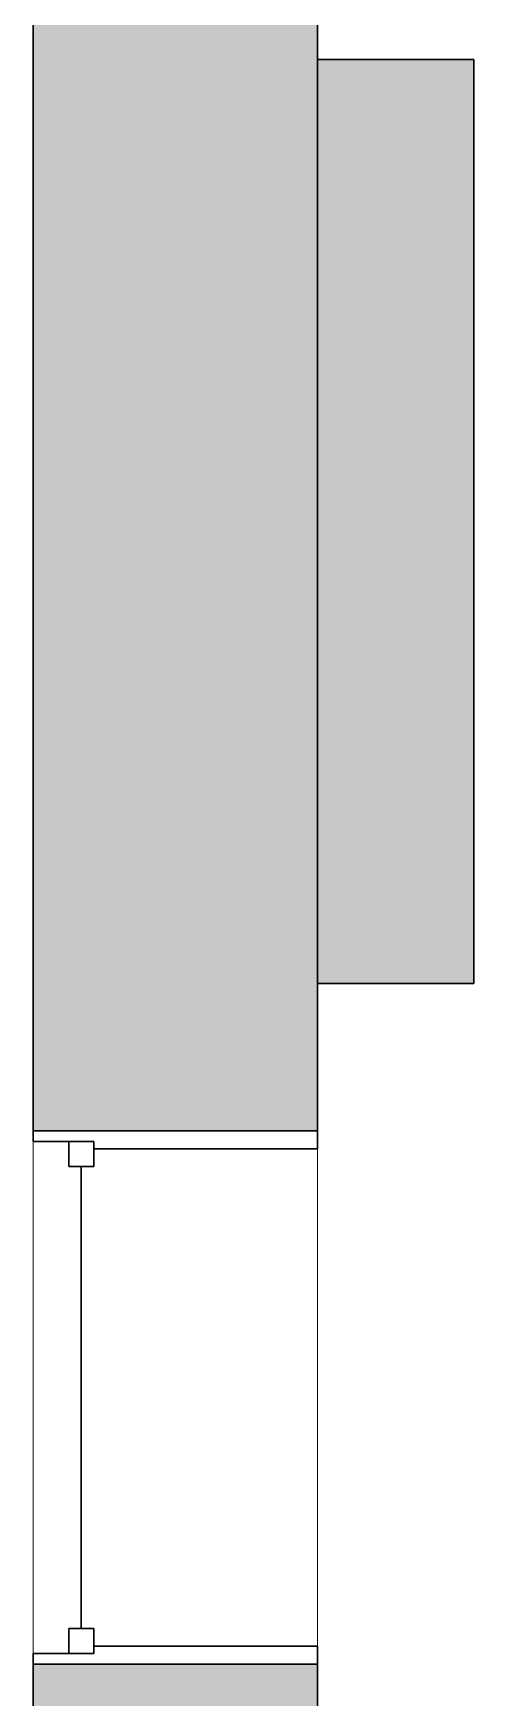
# Model space of a CAD drawing. Header units: inches. Extents: x -1176 to 1545, y -2552 to 978.
# Drawn here: x -1035.1 to -1004.1, y 93.6 to 210.7 of the extents above; entities that cross this region are included whole.
import ezdxf

# ---------------------------------------------------------------- set-up
doc = ezdxf.new("R2010")
doc.units = ezdxf.units.IN
doc.header["$MEASUREMENT"] = 0
for name, color, linetype, lineweight in [('A-GLAZ', 151, 'Continuous', 18), ('A-WALL', 113, 'Continuous', 18), ('A-WALL-PATT', 111, 'Continuous', 18)]:
    doc.layers.add(name, color=color, linetype=linetype, lineweight=lineweight)

# ---------------------------------------------------------------- blocks, each defined once
blk = doc.blocks.new('Double Hung - side window 4_ X 6_ 3_ H-6972878-2nd Floor Demo')
at = {"layer": 'A-GLAZ', "color": 8, "lineweight": 30}
for p, q in [((-18.75, 10), (-18, 10)), ((-18, 5.75), (-18, 10)), ((18, 5.75), (18, 10)), ((18.75, 10), (18, 10)), ((-18, 7.5), (-18, 5.75)), ((-18, 7.5), (-16.25, 7.5)), ((-16.25, 7.5), (-16.25, 5.75)), ((16.25, 7.5), (16.25, 5.75)), ((18, 7.5), (16.25, 7.5)), ((18, 7.5), (18, 5.75)), ((-16.25, 6.625), (16.25, 6.625)), ((-18, 5.75), (-16.25, 5.75)), ((-18, 5.75), (-17.5, 5.75)), ((-17.5, -10), (-17.5, 5.75)), ((18, 5.75), (16.25, 5.75)), ((17.5, 5.75), (18, 5.75)), ((17.5, 5.75), (17.5, -10)), ((-17.5, -10), (-18.75, -10)), ((17.5, -10), (18.75, -10))]:
    blk.add_line(p, q, dxfattribs=at)

msp = doc.modelspace()

# ---------------------------------------------------------------- hatches: boundary and pattern name
at = {"layer": 'A-WALL-PATT'}
h = msp.add_hatch(color=7, dxfattribs=at)
h.paths.add_polyline_path([(-1017.06, 16.25), (-1015.06, 16.25), (-1015.06, 96), (-1035.06, 96), (-1035.06, 16.25)], flags=0)
h.paths.add_polyline_path([(-1015.06, 133.5), (-1015.06, 216), (-1035.06, 216), (-1035.06, 133.5)], flags=0)
h.paths.add_polyline_path([(-1015.06, 253.5), (-1015.06, 342), (-1035.06, 342), (-1035.06, 253.5), (-1015.6, 253.5)], flags=0)
h.paths.add_polyline_path([(-1015.06, 379.5), (-1015.06, 468.12), (-1035.06, 468.12), (-1035.06, 379.5), (-1015.6, 379.5)], flags=0)
h.paths.add_polyline_path([(-1015.6, 505.62), (-1015.06, 505.62), (-1015.06, 604.37), (-1035.06, 604.37), (-1035.06, 505.62)], flags=0)
h.paths.add_polyline_path([(-1015.06, 641.87), (-1015.06, 729.87), (-1035.06, 729.87), (-1035.06, 641.87)], flags=0)
h.paths.add_polyline_path([(-1015.06, 767.37), (-1015.06, 789.87), (-1035.06, 789.87), (-1035.06, 767.37)], flags=0)
at = {"layer": 'A-WALL-PATT', "lineweight": 9}
msp.add_hatch(color=7, dxfattribs=at).paths.add_polyline_path([(-1015.06, 143.88), (-1004.06, 143.88), (-1004.06, 208.87), (-1015.06, 208.87), (-1015.06, 182.97)], flags=0)

# ---------------------------------------------------------------- linework, layer by layer
at = {"layer": 'A-WALL', "color": 8, "lineweight": 30}
for p, q in [((-1035.06, 133.5), (-1035.06, 216)), ((-1015.06, 133.5), (-1015.06, 216)), ((-1004.06, 208.87), (-1015.06, 208.87)), ((-1004.06, 143.88), (-1004.06, 208.87)), ((-1015.06, 143.88), (-1004.06, 143.88)), ((-1035.06, 133.5), (-1015.06, 133.5)), ((-1035.06, 96), (-1015.06, 96)), ((-1035.06, 96), (-1035.06, -83.5)), ((-1015.06, 91.25), (-1015.06, 96))]:
    msp.add_line(p, q, dxfattribs=at)
at = {"layer": 'A-WALL', "lineweight": 9}
for p, q in [((-1035.06, 96), (-1035.06, 133.5)), ((-1015.06, 133.5), (-1015.06, 96))]:
    msp.add_line(p, q, dxfattribs=at)

# ---------------------------------------------------------------- block references
at = {"layer": 'A-GLAZ', "rotation": 89.99999999999991}
msp.add_blockref('Double Hung - side window 4_ X 6_ 3_ H-6972878-2nd Floor Demo', (-1025.06, 114.75), dxfattribs=at)

doc.saveas('drawing.dxf')
